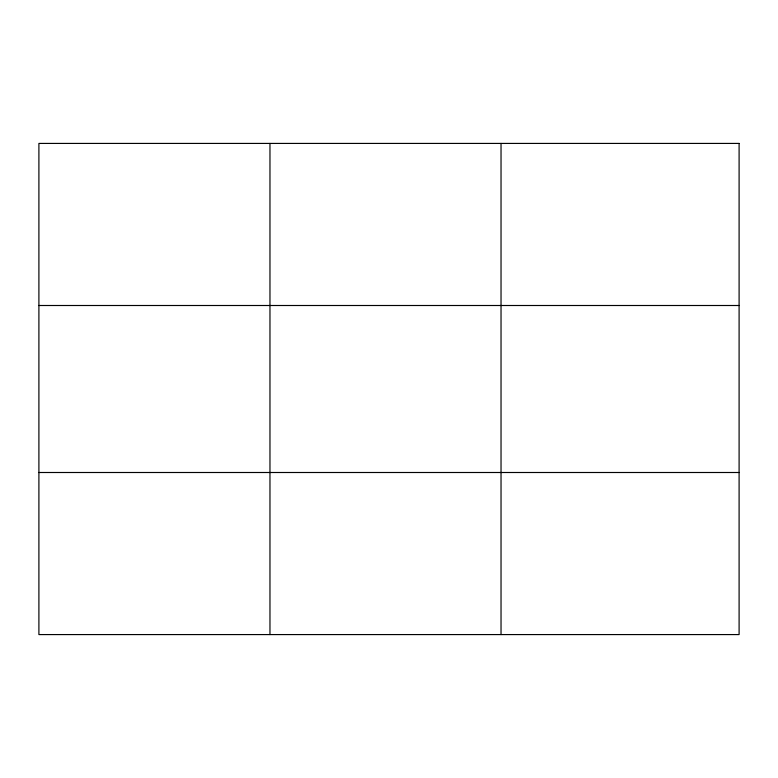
<?xml version="1.0" encoding="UTF-8"?>
<svg xmlns="http://www.w3.org/2000/svg" width="778" height="778" viewBox="0 0 778 778"><rect width="100%" height="100%" fill="white"/><g stroke="black" fill="none" stroke-linecap="round" stroke-linejoin="round"><path stroke-width="1.17" d="M269.966 634.576L269.966 143.424M501.032 634.576L501.032 143.424M38.9 305.501L739.1 305.501M38.9 472.499L739.1 472.499M739.1 143.424L739.1 634.576L38.9 634.576L38.9 143.424L739.1 143.424"/></g></svg>
